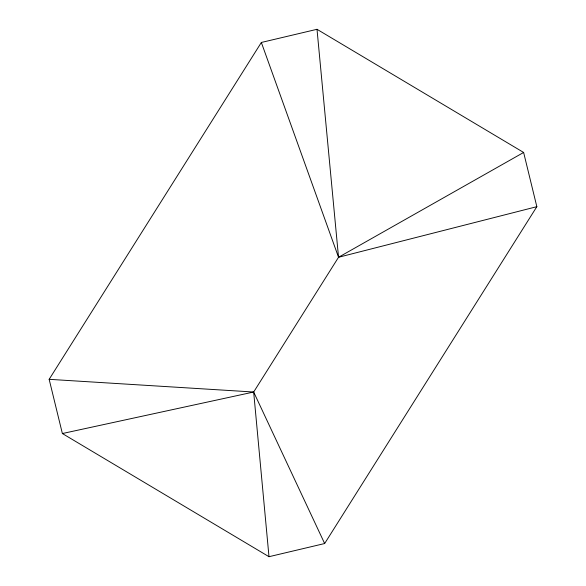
<?xml version="1.0" encoding="UTF-8"?>
<svg xmlns="http://www.w3.org/2000/svg" width="586" height="586" viewBox="0 0 586 586"><rect width="100%" height="100%" fill="white"/><g stroke="black" fill="none" stroke-linecap="round" stroke-linejoin="round"><path stroke-width="0.88" d="M49.158 379.325L261.349 42.463L317.004 29.3L523.628 152.463L536.842 206.675L324.651 543.537L268.996 556.7L62.372 433.537L49.158 379.325L253.665 392.019L338.54 257.269L523.628 152.463M261.349 42.463L338.54 257.269L536.842 206.675M62.372 433.537L253.665 392.019L324.651 543.537M317.004 29.3L338.54 257.269M253.665 392.019L268.996 556.7"/></g></svg>
